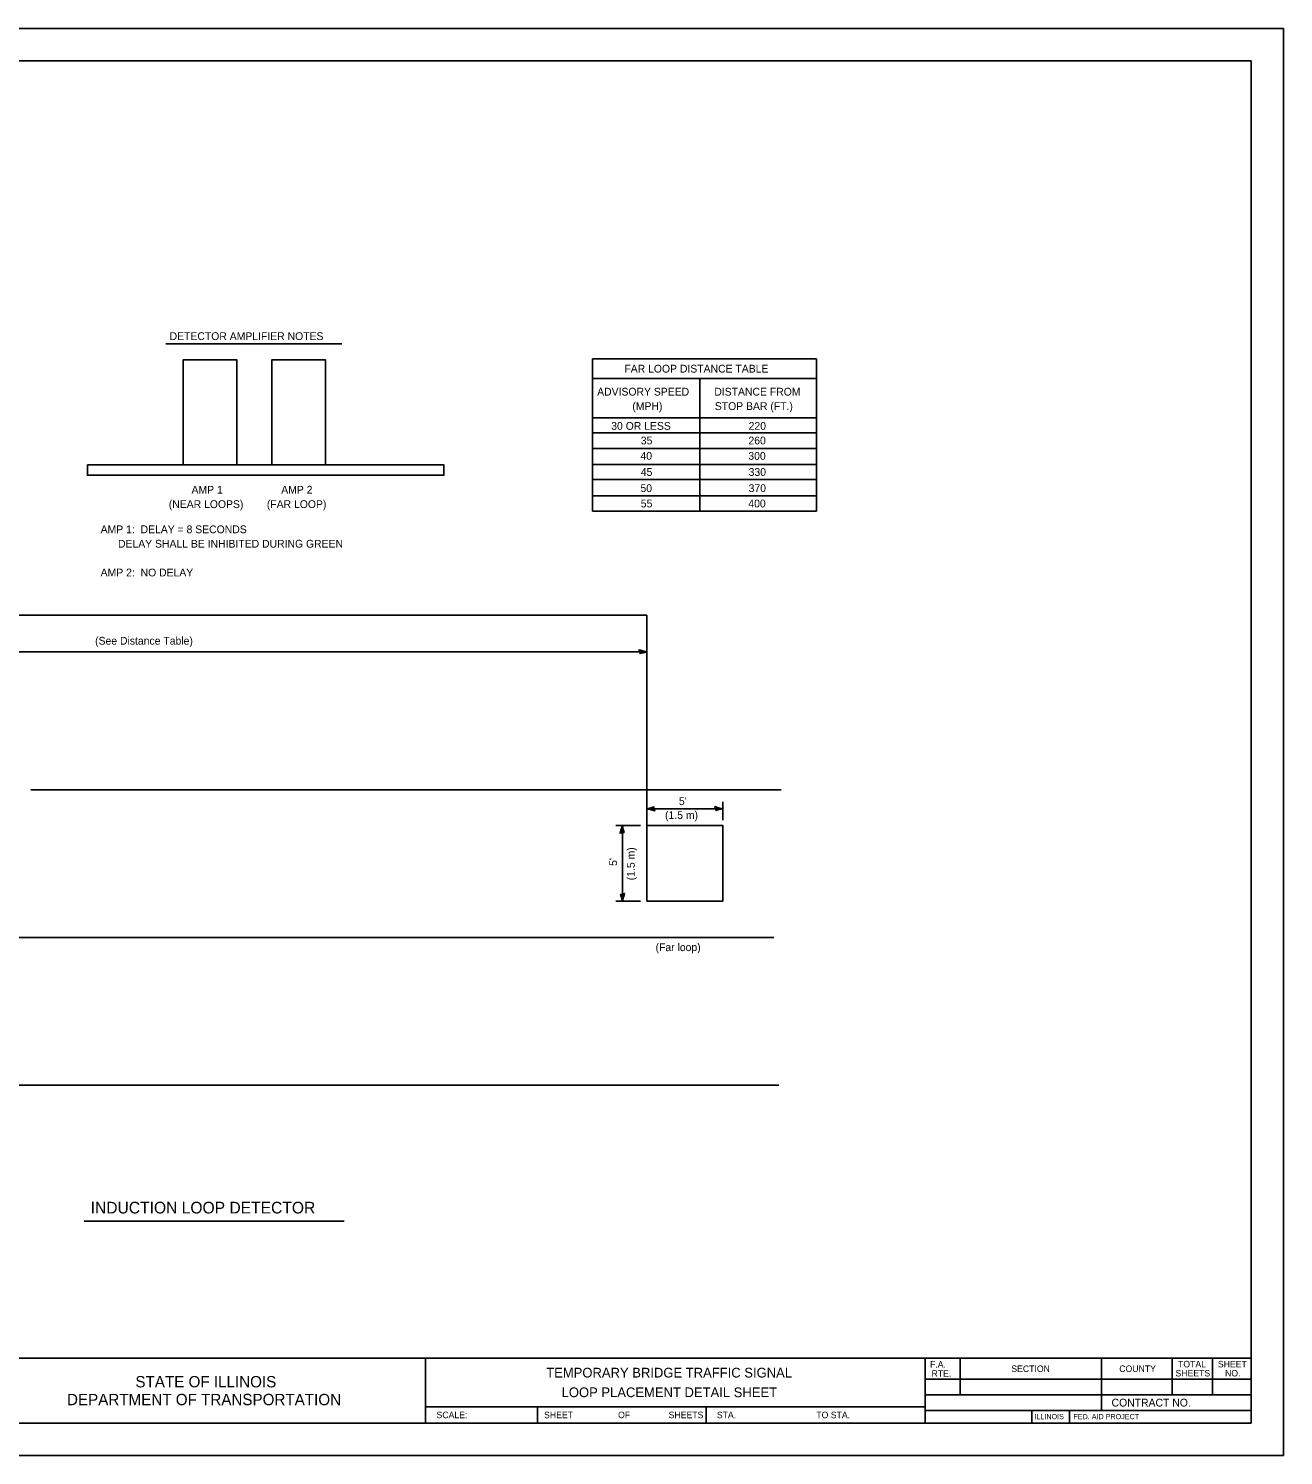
# Model space of a CAD drawing. Extents: x 998230 to 998910, y 999277 to 999717.
# Drawn here: x 998523.1 to 998910, y 999276.8 to 999716.8 of the extents above; entities that cross this region are included whole.
import ezdxf

# ---------------------------------------------------------------- set-up
doc = ezdxf.new("R2010")
doc.units = 0
for name, color, linetype in [('Design_EX_Roadway Dimensions', 7, 'Continuous'), ('Design_EX_Roadway Notes', 7, 'Continuous'), ('Design_PR_PMK Stop line', 7, 'Continuous'), ('Drainage_EX_Plan and Profile Notes', 7, 'Continuous'), ('Level 48', 7, 'Continuous'), ('Sheets_50 Reference Boundary', 7, 'Continuous'), ('Sheets_General Details', 7, 'Continuous'), ('Sheets_Printer Plotting Border', 7, 'Continuous'), ('Signals_EX_Above Ground', 7, 'Continuous'), ('Signals_EX_Detector Loop', 7, 'Continuous'), ('Topo_EOP', 7, 'Continuous')]:
    doc.layers.add(name, color=color, linetype=linetype)

msp = doc.modelspace()

# ---------------------------------------------------------------- linework, layer by layer
at = {"layer": 'Design_EX_Roadway Dimensions'}
for p, q in [((998713.74, 999524.63), (998415.38, 999524.63)), ((998737.11, 999472.69), (998737.11, 999478.31)), ((998713.74, 999476.22), (998737.11, 999476.22)), ((998711.79, 999471.06), (998704.15, 999471.06)), ((998706.16, 999447.68), (998706.15, 999471.06)), ((998711.79, 999447.68), (998704.15, 999447.68))]:
    msp.add_line(p, q, dxfattribs=at)
for points in [[(998711.53, 999524.64), (998711.62, 999524.06), (998712.54, 999524.33), (998713.74, 999524.63), (998712.45, 999524.92), (998711.32, 999525.25), (998711.53, 999524.64), (998711.64, 999524.26), (998712.93, 999524.61), (998711.5, 999525.04), (998711.72, 999524.54), (998712.32, 999524.62), (998711.74, 999524.76)], [(998715.94, 999476.17), (998715.87, 999476.76), (998714.94, 999476.5), (998713.74, 999476.22), (998715.02, 999475.91), (998716.14, 999475.56), (998715.94, 999476.17), (998715.84, 999476.56), (998714.54, 999476.22), (998715.96, 999475.77), (998715.75, 999476.28), (998715.15, 999476.21), (998715.73, 999476.05)], [(998734.91, 999476.28), (998734.98, 999475.69), (998735.91, 999475.95), (998737.11, 999476.22), (998735.83, 999476.54), (998734.71, 999476.89), (998734.91, 999476.28), (998735.01, 999475.89), (998736.31, 999476.23), (998734.89, 999476.67), (998735.1, 999476.17), (998735.69, 999476.24), (998735.12, 999476.4)], [(998706.09, 999468.85), (998706.68, 999468.93), (998706.43, 999469.86), (998706.15, 999471.06), (998705.84, 999469.78), (998705.48, 999468.66), (998706.09, 999468.85), (998706.48, 999468.95), (998706.15, 999470.25), (998705.7, 999468.83), (998706.2, 999469.04), (998706.13, 999469.64), (998705.98, 999469.06)], [(998706.21, 999449.88), (998705.62, 999449.81), (998705.88, 999448.88), (998706.16, 999447.68), (998706.47, 999448.96), (998706.82, 999450.08), (998706.21, 999449.88), (998705.82, 999449.79), (998706.16, 999448.49), (998706.61, 999449.91), (998706.1, 999449.7), (998706.17, 999449.1), (998706.33, 999449.67)]]:
    msp.add_lwpolyline(points, dxfattribs=at)
at = {"layer": 'Design_EX_Roadway Notes'}
for p, q in [((998565.36, 999619.57), (998619.69, 999619.57)), ((998696.92, 999567.96), (998696.92, 999614.9)), ((998696.92, 999614.9), (998766.06, 999614.9)), ((998766.06, 999567.96), (998766.06, 999614.9)), ((998696.92, 999608.9), (998766.06, 999608.9)), ((998730.06, 999567.96), (998730.06, 999608.9)), ((998696.92, 999596.74), (998766.06, 999596.74)), ((998696.92, 999592.12), (998766.06, 999592.12)), ((998696.92, 999587.3), (998766.06, 999587.3)), ((998696.92, 999582.41), (998766.06, 999582.41)), ((998696.92, 999577.7), (998766.06, 999577.7)), ((998696.92, 999572.7), (998766.06, 999572.7)), ((998696.92, 999567.96), (998766.06, 999567.96))]:
    msp.add_line(p, q, dxfattribs=at)
at = {"layer": 'Design_PR_PMK Stop line'}
msp.add_line((998752.87, 999436.51), (998485.04, 999436.51), dxfattribs=at)
at = {"layer": 'Drainage_EX_Plan and Profile Notes'}
msp.add_line((998713.74, 999472.91), (998713.74, 999478.43), dxfattribs=at)
at = {"layer": 'Level 48'}
msp.add_lwpolyline([(998229.99, 999716.79), (998909.99, 999716.79), (998909.99, 999276.79), (998229.99, 999276.79)], close=True, dxfattribs=at)
at = {"layer": 'Sheets_50 Reference Boundary'}
msp.add_lwpolyline([(998269.99, 999706.79), (998899.99, 999706.79), (998899.99, 999306.79), (998269.99, 999306.79)], close=True, dxfattribs=at)
at = {"layer": 'Sheets_General Details'}
for p, q in [((998909.99, 999716.79), (998229.99, 999716.79)), ((998909.99, 999276.79), (998909.99, 999716.79)), ((998540.25, 999349.03), (998620.35, 999349.03)), ((998269.99, 999306.79), (998899.99, 999306.79)), ((998645.48, 999306.79), (998645.48, 999286.79)), ((998799.48, 999306.79), (998799.48, 999286.79)), ((998810.28, 999306.79), (998810.28, 999295.49)), ((998853.88, 999306.79), (998853.88, 999290.69)), ((998875.72, 999306.79), (998875.72, 999295.49)), ((998888.14, 999306.79), (998888.14, 999295.49)), ((998799.48, 999300.29), (998899.99, 999300.29)), ((998799.48, 999295.49), (998899.99, 999295.49)), ((998645.48, 999291.79), (998799.48, 999291.79)), ((998679.99, 999291.79), (998679.99, 999286.79)), ((998731.99, 999291.79), (998731.99, 999286.79)), ((998799.48, 999290.69), (998899.99, 999290.69)), ((998832.42, 999290.69), (998832.42, 999286.79)), ((998844.02, 999290.69), (998844.02, 999286.79)), ((998909.99, 999276.79), (998229.99, 999276.79))]:
    msp.add_line(p, q, dxfattribs=at)
msp.add_lwpolyline([(998269.99, 999706.79), (998899.99, 999706.79), (998899.99, 999286.79), (998269.99, 999286.79)], close=True, dxfattribs=at)
at = {"layer": 'Sheets_Printer Plotting Border'}
msp.add_lwpolyline([(998229.99, 999276.79), (998909.99, 999276.79), (998909.99, 999716.79), (998229.99, 999716.79)], close=True, dxfattribs=at)
at = {"layer": 'Signals_EX_Above Ground'}
for points in [[(998570.76, 999582.21), (998587.28, 999582.21), (998587.28, 999614.64), (998570.76, 999614.64)], [(998598.08, 999582.21), (998614.61, 999582.21), (998614.61, 999614.64), (998598.08, 999614.64)], [(998541.21, 999582.21), (998651.14, 999582.21), (998651.14, 999579.03), (998541.21, 999579.03)]]:
    msp.add_lwpolyline(points, close=True, dxfattribs=at)
at = {"layer": 'Signals_EX_Detector Loop'}
for p, q in [((998713.74, 999535.91), (998433.97, 999535.91)), ((998713.74, 999471.06), (998713.74, 999535.91))]:
    msp.add_line(p, q, dxfattribs=at)
msp.add_lwpolyline([(998713.74, 999447.68), (998737.11, 999447.68), (998737.11, 999471.06), (998713.74, 999471.06)], close=True, dxfattribs=at)
at = {"layer": 'Topo_EOP'}
for p, q in [((998542.29, 999482.08), (998523.8, 999482.08)), ((998755.1, 999482.08), (998531.23, 999482.08)), ((998537.99, 999390.95), (998411.78, 999390.95)), ((998754.36, 999390.95), (998531.23, 999390.95))]:
    msp.add_line(p, q, dxfattribs=at)

# ---------------------------------------------------------------- texts
at = {"layer": 'Design_EX_Roadway Dimensions'}
for s, height, p in [('(See Distance Table) ', 2.4, (998543.59, 999526.81)), ("5'", 2.399, (998723.59, 999477.34))]:
    msp.add_text(s, height=height, dxfattribs=at).set_placement(p)
for s, rotation, p in [('(1.5 m)', 0.0003, (998719.32, 999473.06)), ("5'", 90, (998704.52, 999458.59)), ('(1.5 m)', 90.0003, (998709.98, 999454.16))]:
    msp.add_text(s, height=2.399, rotation=rotation, dxfattribs=at).set_placement(p)
at = {"layer": 'Design_EX_Roadway Notes'}
for s, p in [('DETECTOR AMPLIFIER NOTES', (998566.56, 999620.74)), ('FAR LOOP DISTANCE TABLE', (998706.78, 999610.71)), ('ADVISORY SPEED', (998698.39, 999603.61)), ('DISTANCE FROM', (998734.51, 999603.61)), ('(MPH)', (998709.24, 999599.17)), ('STOP BAR (FT.)', (998734.66, 999599.17)), ('30 OR LESS', (998702.72, 999593.06)), ('220', (998745.09, 999593.06)), ('35', (998711.84, 999588.56)), ('260', (998745.04, 999588.56)), ('40', (998711.74, 999583.82)), ('300', (998745, 999583.82)), ('45', (998711.84, 999578.85)), ('330', (998745.09, 999578.85)), ('AMP 1', (998573.32, 999573.38)), ('AMP 2', (998600.98, 999573.38)), ('50', (998711.74, 999573.87)), ('370', (998745.09, 999573.87)), ('(NEAR LOOPS)', (998566.31, 999568.94)), ('(FAR LOOP)', (998596.54, 999568.94)), ('55', (998711.84, 999569.13)), ('400', (998745, 999569.13)), ('AMP 1:  DELAY = 8 SECONDS  ', (998545.3, 999561.17)), ('      DELAY SHALL BE INHIBITED DURING GREEN', (998545.3, 999556.73)), ('AMP 2:  NO DELAY', (998545.3, 999547.85)), ('(Far loop)', (998716.4, 999432.31))]:
    msp.add_text(s, height=2.4, dxfattribs=at).set_placement(p)
at = {"layer": 'Sheets_General Details'}
for s, height, p in [('INDUCTION LOOP DETECTOR', 3.6, (998542.21, 999351.41)), ('TEMPORARY BRIDGE TRAFFIC SIGNAL', 3, (998682.68, 999300.83)), ('F.A.  ', 2, (998801.02, 999303.89)), ('RTE.', 2, (998801.49, 999301.09)), ('SECTION', 2, (998826.08, 999302.54)), ('COUNTY', 2, (998859.37, 999302.54)), ('SHEETS', 2, (998876.7, 999301.16)), ('TOTAL', 2, (998877.49, 999303.96)), ('SHEET', 2, (998889.78, 999303.96)), ('NO.', 2, (998891.99, 999301.16)), ('STATE OF ILLINOIS', 3.5, (998556.02, 999297.79)), ('LOOP PLACEMENT DETAIL SHEET', 3, (998687.43, 999294.77)), ('DEPARTMENT OF TRANSPORTATION', 3.5, (998534.92, 999292.29)), ('CONTRACT NO.      ', 2.4, (998856.99, 999291.89)), ('SCALE:          ', 2, (998648.86, 999288.29)), ('SHEET', 2, (998682.03, 999288.29)), ('OF', 2, (998704.85, 999288.29)), ('SHEETS', 2, (998720.43, 999288.29)), ('STA.', 2, (998735.29, 999288.29)), ('TO STA.', 2, (998765.96, 999288.29)), ('ILLINOIS', 1.6, (998833.21, 999287.98)), ('FED. AID PROJECT', 1.6, (998845.24, 999287.98))]:
    msp.add_text(s, height=height, dxfattribs=at).set_placement(p)

doc.saveas('drawing.dxf')
